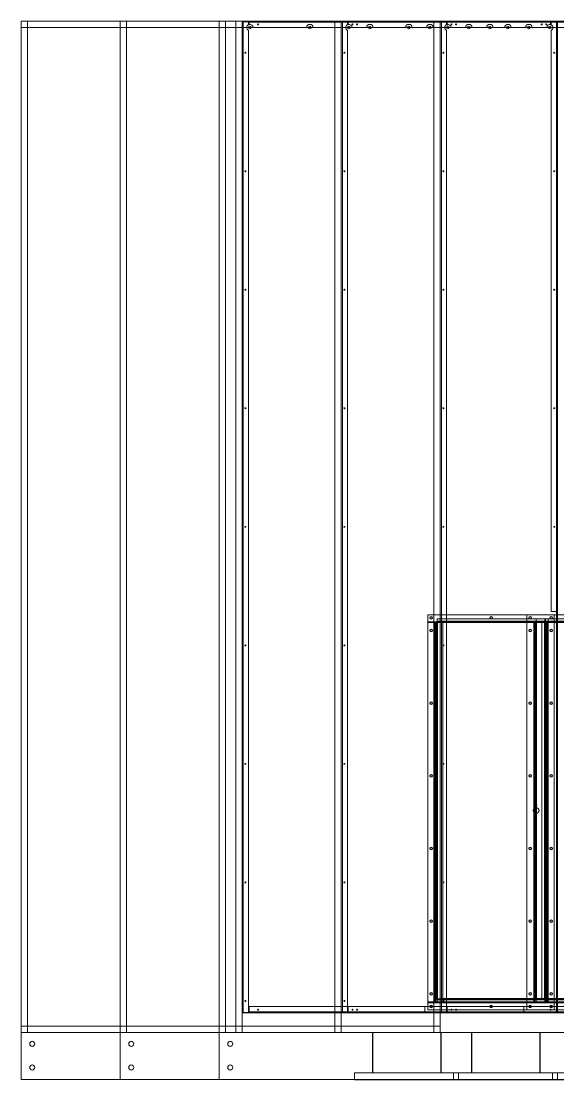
# Model space of a CAD drawing. Header units: millimetres. Extents: x -661502 to 32907, y -140885 to 22606.
# Drawn here: x -661502 to -659803, y -140885 to -137535 of the extents above; entities that cross this region are included whole.
import ezdxf

# ---------------------------------------------------------------- set-up
doc = ezdxf.new("R2010")
doc.units = ezdxf.units.MM

# ---------------------------------------------------------------- blocks, each defined once
blk = doc.blocks.new('A$C5FB90F76')
at = {"color": 7, "lineweight": 13}
for p, q in [((0, 0), (0, 1200)), ((2.8, 0), (2.8, 1200)), ((25, 0), (25, 1200))]:
    blk.add_line(p, q, dxfattribs=at)
at = {"color": 7, "lineweight": 13, "ltscale": 0.014}
for p, q in [((2.8, 1200), (0, 1200)), ((2.8, 0), (0, 0))]:
    blk.add_line(p, q, dxfattribs=at)
at = {"color": 7, "lineweight": 13, "ltscale": 0.111}
for p, q in [((25, 1200), (2.8, 1200)), ((2.8, 0), (25, 0))]:
    blk.add_line(p, q, dxfattribs=at)
at = {"color": 7, "lineweight": 13}
for centre in [(15, 1175), (15, 945), (15, 715), (15, 485), (15, 255), (15, 25)]:
    blk.add_circle(centre, 3, dxfattribs=at)
blk = doc.blocks.new('A$C6C1445C5')
at = {"color": 7, "lineweight": 13}
for p, q in [((0, 25), (400, 25)), ((0, 22.2), (400, 22.2)), ((0, 0), (400, 0))]:
    blk.add_line(p, q, dxfattribs=at)
at = {"color": 7, "lineweight": 13, "ltscale": 0.035}
for p, q in [((0, 22.2), (0, 25)), ((400, 22.2), (400, 25))]:
    blk.add_line(p, q, dxfattribs=at)
at = {"color": 7, "lineweight": 13, "ltscale": 0.2775}
for p, q in [((0, 22.2), (0, 0)), ((400, 0), (400, 22.2))]:
    blk.add_line(p, q, dxfattribs=at)
at = {"color": 7, "lineweight": 13}
for centre in [(10, 10), (200, 10), (390, 10)]:
    blk.add_circle(centre, 3, dxfattribs=at)
blk = doc.blocks.new('A$C01666899')
at = {"color": 4, "lineweight": 13}
for p, q in [((1212, 354), (0, 354)), ((0, 343.1), (0, 2.9)), ((6.6, 343.1), (6.6, 2.9)), ((1202.3, 347.4), (9.7, 347.4)), ((1202.3, 344), (9.7, 344)), ((10, 343.1), (10, 20)), ((11.4, 20), (11.4, 342.6)), ((11.4, 342.6), (1200.6, 342.6)), ((1200.6, 342.6), (1200.6, 20)), ((1202, 20), (1202, 343.1)), ((1205.4, 2.9), (1205.4, 343.1)), ((1212, 2.9), (1212, 343.1)), ((1202.3, 20), (9.7, 20)), ((1202.3, 3.4), (9.7, 3.4)), ((1202.3, 0), (9.7, 0))]:
    blk.add_line(p, q, dxfattribs=at)
at = {"color": 4, "lineweight": 13, "ltscale": 0.04}
for p, q in [((0, 346), (0, 354)), ((1212, 346), (1212, 354))]:
    blk.add_line(p, q, dxfattribs=at)
at = {"color": 4, "lineweight": 13, "ltscale": 0.0485}
for p, q in [((9.7, 346), (0, 346)), ((1212, 346), (1202.3, 346))]:
    blk.add_line(p, q, dxfattribs=at)
at = {"color": 4, "lineweight": 13, "ltscale": 0.033}
for p, q in [((6.6, 343.1), (0, 343.1)), ((1205.4, 343.1), (1212, 343.1)), ((6.6, 2.9), (0, 2.9)), ((1205.4, 2.9), (1212, 2.9))]:
    blk.add_line(p, q, dxfattribs=at)
at = {"color": 4, "lineweight": 13, "ltscale": 0.017}
for p, q in [((6.6, 343.1), (10, 343.1)), ((1205.4, 343.1), (1202, 343.1)), ((1202.3, 347.4), (1202.3, 344)), ((9.7, 3.4), (9.7, 0)), ((1202.3, 3.4), (1202.3, 0))]:
    blk.add_line(p, q, dxfattribs=at)
at = {"color": 4, "lineweight": 13, "ltscale": 0.0085}
for p, q in [((9.7, 344), (8, 344)), ((1202.3, 344), (1204, 344)), ((9.7, 2), (8, 2)), ((1202.3, 2), (1204, 2))]:
    blk.add_line(p, q, dxfattribs=at)
at = {"color": 4, "lineweight": 13, "ltscale": 0.0045}
for p, q in [((8, 343.1), (8, 344)), ((10, 343.1), (10, 344)), ((1202, 344), (1202, 343.1)), ((1204, 344), (1204, 343.1)), ((8, 2), (8, 2.9)), ((1204, 2.9), (1204, 2))]:
    blk.add_line(p, q, dxfattribs=at)
at = {"color": 4, "lineweight": 13, "ltscale": 0.007}
for p, q in [((9.7, 347.4), (9.7, 346)), ((1202.3, 347.4), (1202.3, 346))]:
    blk.add_line(p, q, dxfattribs=at)
at = {"color": 4, "lineweight": 13, "ltscale": 0.01}
blk.add_line((9.7, 346), (9.7, 344), dxfattribs=at)
at = {"color": 4, "lineweight": 13, "ltscale": 0.0155}
for p, q in [((6.6, 2.9), (9.7, 2.9)), ((1205.4, 2.9), (1202.3, 2.9))]:
    blk.add_line(p, q, dxfattribs=at)
at = {"color": 4, "lineweight": 13, "ltscale": 0.083}
for p, q in [((9.7, 20), (9.7, 3.4)), ((1202.3, 3.4), (1202.3, 20))]:
    blk.add_line(p, q, dxfattribs=at)
at = {"color": 4, "lineweight": 13}
for centre, radius in [((589.5, 316), 2), ((606, 316), 9), ((622.5, 316), 2)]:
    blk.add_circle(centre, radius, dxfattribs=at)
blk = doc.blocks.new('1')
at = {"color": 0, "lineweight": 20}
for p, q in [((14092.7, 12593.8), (12392.7, 12593.8)), ((12392.7, 9393.8), (12392.7, 12593.8)), ((13092.7, 12573.8), (12392.7, 12573.8)), ((12412.7, 9393.8), (12412.7, 12593.8)), ((13072.7, 12593.8), (13072.7, 9393.8)), ((13092.7, 12593.8), (13092.7, 9393.8)), ((13092.7, 9413.8), (12392.7, 9413.8)), ((12392.7, 9245.4), (12392.7, 9393.8)), ((18992.7, 9393.8), (12392.7, 9393.8)), ((13092.7, 9393.8), (14092.7, 9393.8))]:
    blk.add_line(p, q, dxfattribs=at)
at = {"color": 7, "lineweight": 20}
for p, q in [((13092.7, 9457.5), (13092.7, 12592.1)), ((13096.1, 9457.5), (13096.1, 12592.1)), ((13112.7, 12564.6), (13112.7, 9457.5)), ((13114.7, 12593.8), (14068.7, 12593.8)), ((13114.7, 12590.4), (14068.7, 12590.4)), ((14070.7, 10725.8), (14070.7, 12564.6)), ((14087.3, 12592.1), (14087.3, 9459.2)), ((14090.7, 12592.1), (14090.7, 9457.5)), ((13705.7, 10690.8), (13705.7, 9490.8)), ((14055.7, 10690.8), (13705.7, 10690.8)), ((14055.7, 10690.8), (14055.7, 9490.8)), ((14055.7, 9490.8), (13705.7, 9490.8)), ((13114.7, 9475.8), (13670.7, 9475.8)), ((14087.3, 9459.2), (13114.7, 9459.2)), ((14068.7, 9455.8), (13114.7, 9455.8))]:
    blk.add_line(p, q, dxfattribs=at)
at = {"color": 7, "lineweight": 20, "ltscale": 0.005667}
for p, q in [((13096.1, 12592.1), (13092.7, 12592.1)), ((13114.7, 12590.4), (13114.7, 12593.8)), ((14068.7, 12590.4), (14068.7, 12593.8)), ((14087.3, 12592.1), (14090.7, 12592.1)), ((13096.1, 9457.5), (13092.7, 9457.5)), ((13114.7, 9459.2), (13114.7, 9455.8)), ((14068.7, 9459.2), (14068.7, 9455.8)), ((14087.3, 9457.5), (14090.7, 9457.5))]:
    blk.add_line(p, q, dxfattribs=at)
at = {"color": 7, "lineweight": 20, "ltscale": 0.0015}
for p, q in [((13094.7, 12593.8), (13095.6, 12593.8)), ((14087.8, 12593.8), (14088.7, 12593.8)), ((13095.6, 9455.8), (13094.7, 9455.8)), ((14088.7, 9455.8), (14087.8, 9455.8))]:
    blk.add_line(p, q, dxfattribs=at)
at = {"color": 7, "lineweight": 20, "ltscale": 0.002833}
for p, q in [((13094.7, 12592.1), (13094.7, 12593.8)), ((13095.6, 12593.8), (13095.6, 12592.1)), ((14087.8, 12592.1), (14087.8, 12593.8)), ((14088.7, 12592.1), (14088.7, 12593.8)), ((13094.7, 9455.8), (13094.7, 9457.5)), ((13095.6, 9455.8), (13095.6, 9457.5)), ((14070.7, 9457.5), (14070.7, 9459.2)), ((14087.3, 9459.2), (14087.3, 9457.5)), ((14087.8, 9457.5), (14087.8, 9455.8)), ((14088.7, 9455.8), (14088.7, 9457.5))]:
    blk.add_line(p, q, dxfattribs=at)
at = {"color": 7, "lineweight": 20, "ltscale": 0.031833}
for p, q in [((13114.7, 12593.8), (13095.6, 12593.8)), ((14087.8, 12593.8), (14068.7, 12593.8)), ((13095.6, 9455.8), (13114.7, 9455.8)), ((14068.7, 9455.8), (14087.8, 9455.8))]:
    blk.add_line(p, q, dxfattribs=at)
at = {"color": 7, "lineweight": 20, "ltscale": 0.027667}
for p, q in [((13112.7, 12592.1), (13096.1, 12592.1)), ((14087.3, 12592.1), (14070.7, 12592.1)), ((14070.7, 10725.8), (14087.3, 10725.8)), ((13096.1, 9457.5), (13112.7, 9457.5)), ((13114.7, 9475.8), (13114.7, 9459.2)), ((13670.7, 9459.2), (13670.7, 9475.8)), ((14070.7, 9459.2), (14087.3, 9459.2)), ((14070.7, 9457.5), (14087.3, 9457.5))]:
    blk.add_line(p, q, dxfattribs=at)
at = {"color": 7, "lineweight": 20, "ltscale": 0.015225}
for p, q in [((13112.7, 12592.1), (13112.7, 12583)), ((14070.7, 12583), (14070.7, 12592.1))]:
    blk.add_line(p, q, dxfattribs=at)
at = {"color": 7, "lineweight": 20, "ltscale": 0.003333}
for p, q in [((13112.7, 12591.8), (13114.7, 12591.8)), ((13112.7, 12590.4), (13114.7, 12590.4)), ((14068.7, 12593.8), (14068.7, 12591.8)), ((14068.7, 12591.8), (14070.7, 12591.8)), ((14068.7, 12590.4), (14070.7, 12590.4)), ((13114.7, 9459.2), (13112.7, 9459.2)), ((13114.7, 9457.8), (13112.7, 9457.8)), ((14070.7, 9457.8), (14068.7, 9457.8)), ((14068.7, 9455.8), (14068.7, 9457.8))]:
    blk.add_line(p, q, dxfattribs=at)
at = {"color": 7, "lineweight": 20, "ltscale": 0.000512635}
for p, q in [((13114.7, 12593.8), (13114.7, 12593.5)), ((13114.7, 9455.8), (13114.7, 9456.1))]:
    blk.add_line(p, q, dxfattribs=at)
at = {"color": 7, "lineweight": 20, "ltscale": 0.011337}
for p, q in [((13114.7, 12583.6), (13114.7, 12590.4)), ((14068.7, 12583.6), (14068.7, 12590.4))]:
    blk.add_line(p, q, dxfattribs=at)
at = {"color": 7, "lineweight": 20, "ltscale": 0.283333}
for p, q in [((13296.7, 12573.8), (13126.7, 12573.8)), ((13486.7, 12573.8), (13316.7, 12573.8)), ((13676.7, 12573.8), (13506.7, 12573.8)), ((13866.7, 12573.8), (13696.7, 12573.8)), ((14056.7, 12573.8), (13886.7, 12573.8))]:
    blk.add_line(p, q, dxfattribs=at)
at = {"color": 0, "ltscale": 30}
for p, q in [((13505.1, 9393.8), (13505.1, 9265.9)), ((13721.1, 9393.8), (13721.1, 9265.9))]:
    blk.add_line(p, q, dxfattribs=at)
at = {"color": 7, "lineweight": 15}
for p, q in [((13447.6, 9243.9), (13447.6, 9265.9)), ((13777.6, 9265.9), (13447.6, 9265.9)), ((13777.6, 9243.9), (13777.6, 9265.9)), ((13777.6, 9243.9), (13447.6, 9243.9))]:
    blk.add_line(p, q, dxfattribs=at)
at = {"lineweight": 5}
blk.add_line((12392.7, 9245.4), (20092.7, 9245.4), dxfattribs=at)
at = {"color": 7, "lineweight": 20}
for centre, radius in [((13116.7, 12573.8), 4.5), ((13142.7, 12583.8), 1.5), ((13306.7, 12573.8), 4.5), ((13441.7, 12583.8), 1.5), ((13496.7, 12573.8), 4.5), ((13686.7, 12573.8), 4.5), ((13741.7, 12583.8), 1.5), ((13876.7, 12573.8), 4.5), ((14040.7, 12583.8), 1.5), ((14066.7, 12573.8), 4.5), ((13102.7, 12493.8), 1.5), ((14080.7, 12493.8), 1.5), ((13102.7, 12118.8), 1.5), ((14080.7, 12118.8), 1.5), ((13102.7, 11743.8), 1.5), ((14080.7, 11743.8), 1.5), ((13102.7, 11368.8), 1.5), ((14080.7, 11368.8), 1.5), ((13102.7, 10993.8), 1.5), ((14080.7, 10993.8), 1.5), ((13690.7, 10705.8), 4.5), ((13880.7, 10705.8), 4.5), ((14070.7, 10705.8), 4.5), ((13690.7, 10665.8), 4.5), ((14070.7, 10665.8), 4.5), ((13102.7, 10618.8), 1.5), ((13690.7, 10435.8), 4.5), ((14070.7, 10435.8), 4.5), ((13102.7, 10243.8), 1.5), ((13690.7, 10205.8), 4.5), ((14070.7, 10205.8), 4.5), ((13690.7, 9975.8), 4.5), ((14070.7, 9975.8), 4.5), ((13102.7, 9868.8), 1.5), ((13690.7, 9745.8), 4.5), ((14070.7, 9745.8), 4.5), ((13690.7, 9515.8), 4.5), ((14070.7, 9515.8), 4.5), ((13102.7, 9493.8), 1.5), ((13690.7, 9475.8), 4.5), ((13880.7, 9475.8), 4.5), ((14070.7, 9475.8), 4.5), ((13142.7, 9465.8), 1.5), ((13441.7, 9465.8), 1.5)]:
    blk.add_circle(centre, radius, dxfattribs=at)
at = {"lineweight": 20}
for centre in [(12427.7, 9357.9), (12427.7, 9282.9)]:
    blk.add_circle(centre, 8, dxfattribs=at)
at = {"color": 7, "lineweight": 20}
for centre, start, end in [((13116.7, 12573.8), 113.5782, 246.4218), ((13116.7, 12573.8), 0, 101.537), ((13306.7, 12573.8), 0, 180), ((13496.7, 12573.8), 0, 180), ((13686.7, 12573.8), 0, 180), ((13876.7, 12573.8), 0, 180), ((14066.7, 12573.8), 78.463, 180), ((14066.7, 12573.8), 293.5782, 66.4218)]:
    blk.add_arc(centre, 10, start, end, dxfattribs=at)
at = {"lineweight": 20, "xscale": -1, "rotation": 180}
blk.add_blockref('A$C6C1445C5', (13680.7, 10715.8), dxfattribs=at)
at = {"lineweight": 20, "xscale": -1}
blk.add_blockref('A$C5FB90F76', (13705.7, 9490.8), dxfattribs=at)
at = {"lineweight": 20, "rotation": 270}
blk.add_blockref('A$C01666899', (13707.3, 10702.2), dxfattribs=at)
at = {"lineweight": 20}
for name, p in [('A$C5FB90F76', (14055.7, 9490.8)), ('A$C6C1445C5', (13680.7, 9465.8))]:
    blk.add_blockref(name, p, dxfattribs=at)

msp = doc.modelspace()

# ---------------------------------------------------------------- block references
at = {"lineweight": 5}
for p in [(-673894.7, -150129), (-673581.2, -150129), (-673267.6, -150129)]:
    msp.add_blockref('1', p, dxfattribs=at)

doc.saveas('drawing.dxf')
